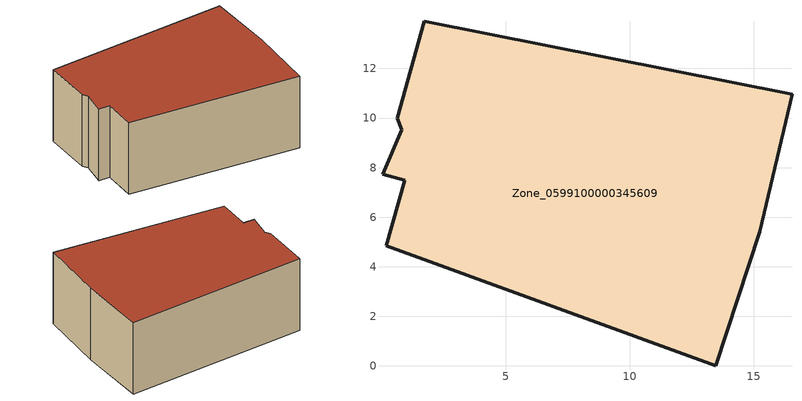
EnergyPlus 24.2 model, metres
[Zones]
Zone_0599100000345609
 floor ground (C_G): 16.55,10.95 15.24,5.42 13.47,0 0.18,4.85 0.92,7.49 0.03,7.73 0.8,9.53 0.63,9.98 1.72,13.91 z0
 wall outside (C_F): 0.18,4.85 13.47,0 15.24,5.42 16.55,10.95 1.72,13.91 0.63,9.98 0.8,9.53 0.03,7.73 0.92,7.49 0.18,4.85 z0:6.24
 roof outside (C_R): 0.03,7.73 0.92,7.49 0.18,4.85 13.47,0 15.24,5.42 16.55,10.95 1.72,13.91 0.63,9.98 0.8,9.53 z6.24
[BUILDING]
Pand.0599100000345609: North Axis=0; Terrain=City; Loads Convergence Tolerance Value=0.04; Temperature Convergence Tolerance Value=0.4; Solar Distribution=FullExterior; Maximum Number of Warmup Days=25; Minimum Number of Warmup Days=1
[Site:Location]
Rotterdam.The.Hague.AP_ZH_NLD Design_Conditions: Latitude=51.96; Longitude=4.45; Time Zone=1; Elevation=-4.5
[SITE:GROUNDTEMPERATURE:BUILDINGSURFACE]
18, 18, 18, 18, 18, 18, 18, 18, 18, 18, 18, 18
[MATERIAL] Thermal Absorptance=0.9; Solar Absorptance=0.7; Visible Absorptance=0.7
Name | Roughness | Thickness | Conductivity | Density | Specific Heat
G.D.1992-2005 | MediumSmooth | 0.15 | 0.06 | 540 | 1210
F.D.1992-2005 | Rough | 0.3 | 0.12 | 1920 | 840
R.D.1992-2005 | MediumRough | 0.2 | 0.08 | 1500 | 1000
[CONSTRUCTION]
C_G: G.D.1992-2005
C_F: F.D.1992-2005
C_R: R.D.1992-2005
[ZONE]
Zone_0599100000345609: Type=1; Multiplier=1; Ceiling Height=Autocalculate; Volume=Autocalculate; Floor Area=autocalculate; Part of Total Floor Area=Yes
[ZONEINFILTRATION:DESIGNFLOWRATE]
Infil_Zone_0599100000345609: Zone or ZoneList or Space or SpaceList=Zone_0599100000345609; Schedule=AlwaysOn; Design Flow Rate Calculation Method=Flow/Area; Flow Rate per Floor Area=0.0021; Constant Term Coefficient=1; Temperature Term Coefficient=0; Velocity Term Coefficient=0; Velocity Squared Term Coefficient=0
[HVACTEMPLATE:ZONE:IDEALLOADSAIRSYSTEM]
Zone_0599100000345609: Maximum Heating Supply Air Temperature=50; Minimum Cooling Supply Air Temperature=13; Maximum Heating Supply Air Humidity Ratio=0.0156; Minimum Cooling Supply Air Humidity Ratio=0.0077; Heating Limit=NoLimit; Cooling Limit=NoLimit; Dehumidification Control Type=ConstantSensibleHeatRatio; Cooling Sensible Heat Ratio=0.7; Dehumidification Setpoint=60; Humidification Control Type=None; Humidification Setpoint=30; Outdoor Air Method=None; Outdoor Air Flow Rate per Person=0.00944; Outdoor Air Flow Rate per Zone Floor Area=0; Outdoor Air Flow Rate per Zone=0; Demand Controlled Ventilation Type=None; Outdoor Air Economizer Type=NoEconomizer; Heat Recovery Type=None; Sensible Heat Recovery Effectiveness=0.7; Latent Heat Recovery Effectiveness=0.65
[ZONECONTROL:THERMOSTAT]
ThermostatControl_Zone_0599100000345609: Zone or ZoneList=Zone_0599100000345609; Control Type Schedule=DualSetpointControlType; Control 1=Thermostat_Zone_0599100000345609; Temperature Difference Between Cutout And Setpoint=0
[THERMOSTATSETPOINT:DUALSETPOINT]
Thermostat_Zone_0599100000345609: Heating Setpoint Temperature Schedule=HeatingSetpoint_Zone_0599100000345609; Cooling Setpoint Temperature Schedule=CoolingSetpoint_Zone_0599100000345609
[SCHEDULE:COMPACT]
HeatingSetpoint_Zone_0599100000345609: Through: 12/31, For: AllDays, Until: 24:00, 21
CoolingSetpoint_Zone_0599100000345609: Through: 12/31, For: AllDays, Until: 24:00, 24
DualSetpointControlType: Through: 12/31, For: AllDays, Until: 24:00, 4
AlwaysOn: Through: 12/31, For: AllDays, Until: 24:00, 1
